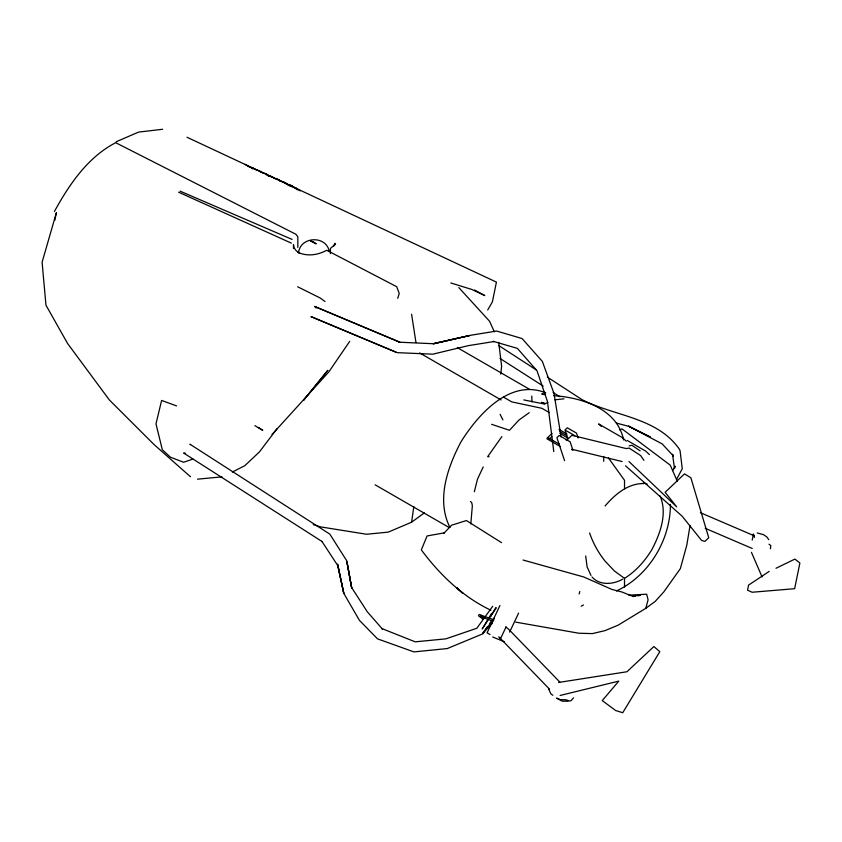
<?xml version="1.0" encoding="UTF-8"?>
<svg xmlns="http://www.w3.org/2000/svg" width="842" height="842" viewBox="0 0 842 842"><rect width="100%" height="100%" fill="white"/><g stroke="black" fill="none" stroke-linecap="round" stroke-linejoin="round"><path stroke-width="1.26" d="M470.804 523.987L472.351 505.716L471.657 502.432L470.404 501.506M500.79 374.08L501.622 366.259L498.706 342.378M480.75 616.07L480.856 615.26L484.487 617.944M493.254 621.101L493.875 619.775L479.119 614.481L478.498 615.818L483.424 619.47M313.266 524.629L320.655 526.903L366.575 534.26L388.288 532.112L411.591 522.198L413.822 506.695M690.03 525.618L686.777 545.258L680.347 568.645L663.864 591.831L655.16 601.451L645.835 608.303L618.144 625.164L605.019 630.626L592.358 633.605L578.854 633.226L515.757 622.143M547.1 438.082L546.974 438.84L560.393 446.586M549.216 439.198L548.9 438.229L549.216 439.198L551.836 436.714M674.547 468.341L675.179 466.215L672.716 470.604M752.201 540.09L753.464 533.944L754.506 537.417M770.409 548.774L770.819 545.553L768.967 544.195M54.783 220.351L56.403 212.637L42.1 262.241L45.963 305.183L67.56 343.452L109.292 399.887L154.233 444.734L190.524 476.782M474.341 491.717L477.498 479.151L483.213 466.931M298.584 252.432C300.531 236.36 326.096 235.181 329.19 251.148M645.835 608.303L648.077 599.82L646.688 594.21L628.816 595.157M579.128 593.947L579.78 591.516M397.729 298.363L399.224 293.437L396.708 286.722L326.749 250.263C318.034 255.073 307.235 256.715 298.015 252.347L299.52 253.074L296.237 250.779L294.174 247.927L293.469 244.706L293.469 248.327M334.895 243.296L333.653 246.011L335.569 244.075L330.411 248.432L330.411 253.653M499.938 605.493L487.076 632.826L490.033 634.5M506.126 626.785L500.695 638.32L499.474 637.889M509.631 632.121L518.588 613.102M487.707 309.961L492.381 301.931L496.422 282.112L186.998 137.246M54.425 211.468C69.233 184.545 87.747 157.096 115.712 142.708L295.879 234.255L297.836 236.76L297.836 247.39M495.77 607.692L490.244 616.944L496.296 607.871M676.494 479.487L682.262 468.741L680.062 450.67L679.178 448.912C656.876 417.211 614.26 416.137 582.211 399.761L547.332 377.09M491.602 613.365L482.203 628.963L488.697 618.923M349.693 341.368L328.738 372.027L272.071 434.461M501.874 436.598L487.644 456.701L489.086 456.753M483.034 632.721L487.529 626.48M489.781 623.364L492.033 620.238M494.243 618.017L482.824 633.826L447.291 648.561L413.938 651.897L377.542 638.867L359.397 620.312L343.799 593.378L337.631 564.298L343.799 593.378L337.705 565.266L338.084 566.077L321.844 541.29L322.475 541.785L183.619 453.028L185.187 453.08M492.728 606.24L476.835 628.258L445.902 638.846L415.222 641.836L381.994 628.616L382.373 629.016L367.217 611.692L351.503 587.316L346.925 561.961L351.745 588.105L346.862 560.993L329.832 534.133L189.913 444.187L190.408 444.671M277.05 428.652L259.378 451.975L244.843 465.647L232.35 472.067M573.497 697.85L571.255 700.523L569.55 701.049L565.887 699.734L560.372 699.723L556.615 698.102L562.372 701.207L567.887 701.218M443.923 533.249L451.554 525.219L466.405 520.545L501.506 542.637M605.072 506.021C614.849 494.517 628.006 483.203 643.972 483.561M483.14 632.868L492.538 623.08M282.533 181.44L288.553 184.651M547.679 437.535L552.047 433.388M566.14 439.945L567.792 438.377L564.993 429.999L567.298 427.799L576.507 433.114L578.117 437.956M566.456 440.482L571.886 435.314L626.28 448.586L629.111 448.06L640.604 455.543L643.951 460.374M545.753 392.856C509.947 378.332 478.024 414.622 461.006 441.776C447.576 467.278 435.998 499.938 449.986 527.492M411.591 522.198L424.305 512.925M616.428 590.968C648.845 575.928 670.474 539.848 670.432 504.421M624.522 587.063L624.522 578.359C635.963 571.213 644.972 560.972 651.929 549.51L651.982 549.384C660.275 533.46 667.611 513.494 660.096 495.991M529.208 412.696L518.988 420.011L509.494 430.273L491.57 424.315M769.167 571.413L748.58 585.116L747.538 590.2L752.127 592.242L794.638 588.695L799.9 562.972L794.901 559.077L775.977 568.276M581.18 606.229L583.453 604.988M619.701 429.999L621.985 428.883L670.264 465.173L677.336 481.319M116.164 141.782L138.562 132.099L162.664 129.279M547.805 402.487L544.258 404.002L523.777 399.918M622.733 579.138C613.386 584.548 599.736 585.79 592 576.97M192.934 459.037L183.661 462.258L170.473 457.227L162.327 449.754L155.98 423.831L161.622 400.445L176.546 405.907M560.119 695.46L618.807 681.115L602.251 700.597L615.649 710.532L622.733 712.721L659.812 651.666L653.887 646.54L626.943 671.748L558.583 682.462M629.174 445.839L631.995 445.313L640.152 450.87M444.408 532.839L427.062 535.965L421.337 549.889C439.756 574.707 462.69 596.799 490.823 610.197M632.837 596.599L635.331 596.178M637.815 595.757L640.309 595.336L631.784 595.957L621.975 592.01L611.881 589.421L583.748 576.97L523.04 560.025M554.994 399.813L563.972 398.813M262.472 172.747L261.599 172.378M197.512 479.172L221.983 476.856M545.069 394.372L541.743 393.877L544.237 394.645M553.626 395.656C581.664 397.498 617.354 408.654 623.596 439.977M254.884 169.221L256.978 170.379M273.408 177.599L275.513 178.757M252.705 168L255.137 169.21M571.823 449.27L622.164 461.553M616.439 423.084L628.848 426.368L650.34 437.051L628.574 426.136L662.17 443.902L673.421 456.017L672.537 454.259L674.453 468.205M757.242 532.923L763.568 534.712L766.715 536.838L768.82 539.669M502.906 419.926L500.106 414.327M450.838 282.975L471.783 289.438L484.813 295.595L474.583 290.016M545.1 403.644L541.532 402.36L544.921 403.623M480.235 616.586L487.202 619.091M487.981 619.365L492.517 620.996M504.4 641.793L492.675 636.984M643.435 482.729L647.098 484.118M396.277 352.261L310.951 316.592L397.045 352.651L432.788 354.177L468.415 345.641L494.043 341.526L493.359 341.378L517.398 348.388L537.017 370.806L547.468 401.539L553.773 451.565M399.497 342.115L314.519 306.425L399.939 342.231L399.066 342.189L434.083 343.757L469.552 335.558L433.093 343.725L470.446 335.305L496.633 331.043L522.051 338.526L542.353 361.407L554.025 393.551L561.077 436.872M700.376 512.683L754.074 535.733M705.207 528.292L752.243 548.479M180.083 191.145L292.132 239.433M271.461 176.452L273.661 177.588M244.896 164.337L251.495 167.895M257.473 170.031L261.273 172.21M260.199 171.263L263.283 173.042M263.504 172.757L267.693 174.747M275.892 178.357L282.502 181.914M277.313 179.23L279.618 180.272M247.464 165.979L250.032 167.137M278.47 179.999L281.028 181.156M291.511 185.861L294.458 187.324M268.861 175.894L269.861 176.346M271.461 177.073L272.008 177.315M274.313 178.357L274.881 178.62M279.944 180.904L280.67 181.23M285.891 183.598L289.364 185.693M286.901 184.051L289.848 185.735M288.417 184.735L291.7 186.745M289.501 185.229L290.048 185.472M290.637 185.745L291.837 186.135M292.353 186.514L297.794 189.85M178.62 192.197L291.353 243.138M286.006 183.219L283.291 181.851M297.626 286.764L320.234 298.026L325.033 301.52M272.482 177.136L271.556 176.683M251.547 167.421L253.947 168.758M252.116 168.505L252.705 168.8M271.019 176.399L270.072 175.799M290.722 185.198L292.521 186.219M296.258 188.282L295.342 187.755L300.205 190.902M627.216 440.44L645.625 451.059L649.393 454.554M457.332 347.63L529.776 389.457M549.3 412.58L541.869 408.296L511.757 401.887L503.379 397.056M566.224 430.704L574.802 435.661M558.993 429.388L566.95 433.988M559.919 431.662L566.624 435.535M559.951 433.451L567.708 437.924M419.621 352.903L501.116 399.95M571.823 449.533L572.939 450.175L570.139 441.787L559.214 435.482L556.909 437.682L564.572 460.669M549.342 438.44L552.92 440.503M553.194 440.661L559.456 444.281M375.122 484.803L448.691 527.271M254.873 425.642L262.778 430.357L258.389 427.494M266.335 174.136L268.987 175.81M266.903 175.01L268.851 176.241M500.043 358.46L543.185 386.078M553.141 392.456L559.783 396.698M498.917 345.652L536.322 369.943M624.522 578.359L614.471 571.044L605.114 561.161A54.909 31.701 60 0 1 589.6 532.975M505.758 627.069L508.579 629.153L559.772 682.02M552.857 695.303L550.857 693.819L548.489 688.682M289.469 184.493L290.837 185.682M625.564 465.837L682.125 516.178L701.628 540.459L704.922 541.374L708.743 537.743L690.872 477.761L684.493 473.899L665.138 492.296L676.673 506.852L628.942 461.532M626.259 441.197L622.491 437.703L598.63 423.926L601.451 426.547M498.759 636.752L549.584 689.23M315.182 306.646L316.045 308.067M458.827 287.585L489.56 321.244L494.328 331.769M608.45 457.943L624.522 480.308L624.522 488.697M590.968 575.433L587.095 566.876L585.695 555.952M751.453 552.32L762.073 576.938M411.591 314.276L415.969 342.589M531.765 396.045L531.986 401.908M603.714 456.427L603.714 461.29M327.78 370.396L303.667 400.171L327.78 370.396M313.319 241.938L310.456 240.959L316.224 243.843L313.319 241.938M462.911 593.389L456.553 587.6L462.911 593.389"/></g></svg>
